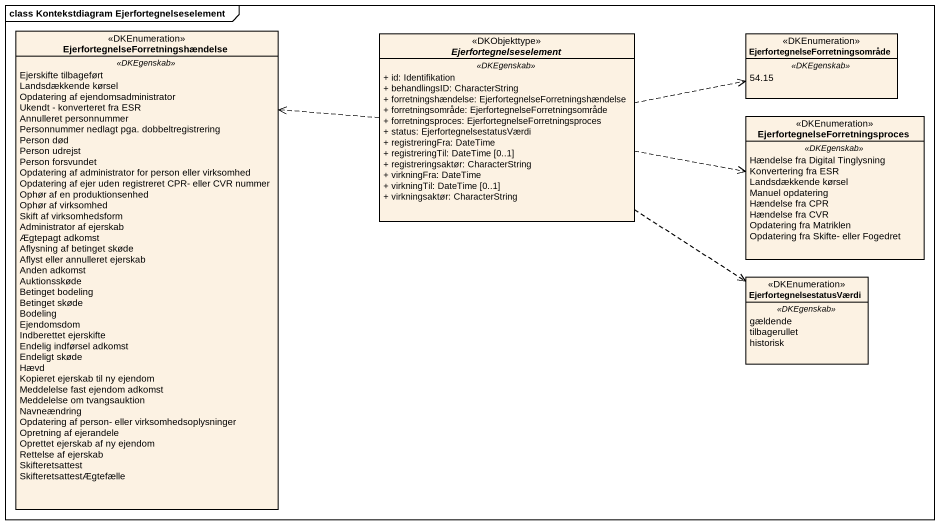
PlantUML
@startuml
mainframe class Kontekstdiagram Ejerfortegnelseselement
hide circle
hide empty members
skinparam classAttributeIconSize 0
enum "EjerfortegnelseForretningshændelse" as EjerfortegnelseForretningshæ <<DKEnumeration>> {
  .. <<DKEgenskab>> ..
  Ejerskifte tilbageført
  Landsdækkende kørsel
  Opdatering af ejendomsadministrator
  Ukendt - konverteret fra ESR
  Annulleret personnummer
  Personnummer nedlagt pga. dobbeltregistrering
  Person død
  Person udrejst
  Person forsvundet
  Opdatering af administrator for person eller virksomhed
  Opdatering af ejer uden registreret CPR- eller CVR nummer
  Ophør af en produktionsenhed
  Ophør af virksomhed
  Skift af virksomhedsform
  Administrator af ejerskab
  Ægtepagt adkomst
  Aflysning af betinget skøde
  Aflyst eller annulleret ejerskab
  Anden adkomst
  Auktionsskøde
  Betinget bodeling
  Betinget skøde
  Bodeling
  Ejendomsdom
  Indberettet ejerskifte
  Endelig indførsel adkomst
  Endeligt skøde
  Hævd
  Kopieret ejerskab til ny ejendom
  Meddelelse fast ejendom adkomst
  Meddelelse om tvangsauktion
  Navneændring
  Opdatering af person- eller virksomhedsoplysninger
  Opretning af ejerandele
  Oprettet ejerskab af ny ejendom
  Rettelse af ejerskab
  Skifteretsattest
  SkifteretsattestÆgtefælle
}
abstract class Ejerfortegnelseselement <<DKObjekttype>> {
  .. <<DKEgenskab>> ..
  + id: Identifikation
  + behandlingsID: CharacterString
  + forretningshændelse: EjerfortegnelseForretningshændelse
  + forretningsområde: EjerfortegnelseForretningsområde
  + forretningsproces: EjerfortegnelseForretningsproces
  + status: EjerfortegnelsestatusVærdi
  + registreringFra: DateTime
  + registreringTil: DateTime [0..1]
  + registreringsaktør: CharacterString
  + virkningFra: DateTime
  + virkningTil: DateTime [0..1]
  + virkningsaktør: CharacterString
}
enum "EjerfortegnelseForretningsområde" as EjerfortegnelseForretningsom <<DKEnumeration>> {
  .. <<DKEgenskab>> ..
  54.15
}
enum "EjerfortegnelseForretningsproces" as EjerfortegnelseForretningspr <<DKEnumeration>> {
  .. <<DKEgenskab>> ..
  Hændelse fra Digital Tinglysning
  Konvertering fra ESR
  Landsdækkende kørsel
  Manuel opdatering
  Hændelse fra CPR
  Hændelse fra CVR
  Opdatering fra Matriklen
  Opdatering fra Skifte- eller Fogedret
}
enum EjerfortegnelsestatusVærdi <<DKEnumeration>> {
  .. <<DKEgenskab>> ..
  gældende
  tilbagerullet
  historisk
}
Ejerfortegnelseselement .left.> EjerfortegnelseForretningshæ
Ejerfortegnelseselement .right.> EjerfortegnelseForretningsom
Ejerfortegnelseselement .right.> EjerfortegnelseForretningspr
Ejerfortegnelseselement ..> EjerfortegnelsestatusVærdi
@enduml
